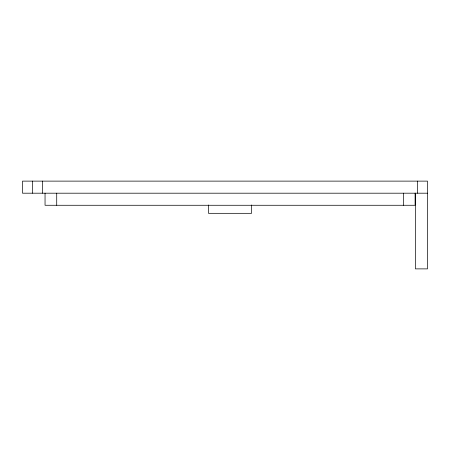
<?xml version="1.0" encoding="UTF-8"?>
<svg xmlns="http://www.w3.org/2000/svg" width="450" height="450" viewBox="0 0 450 450"><rect width="100%" height="100%" fill="white"/><g stroke="black" fill="none" stroke-linecap="round" stroke-linejoin="round"><path stroke-width="0.67" d="M427.5 193.196L22.5 193.196L22.5 181.119L427.5 181.119L427.5 268.881L415.423 268.881L415.423 193.196M417.437 181.119L417.437 193.196M415.103 193.196L415.103 205.273L45.045 205.273L45.045 193.196M403.346 193.196L403.346 205.273M251.572 204.998L251.572 213.322L208.496 213.322L208.496 204.998M56.717 193.196L56.717 205.273M42.632 181.119L42.632 193.196M32.563 181.119L32.563 193.196"/></g></svg>
